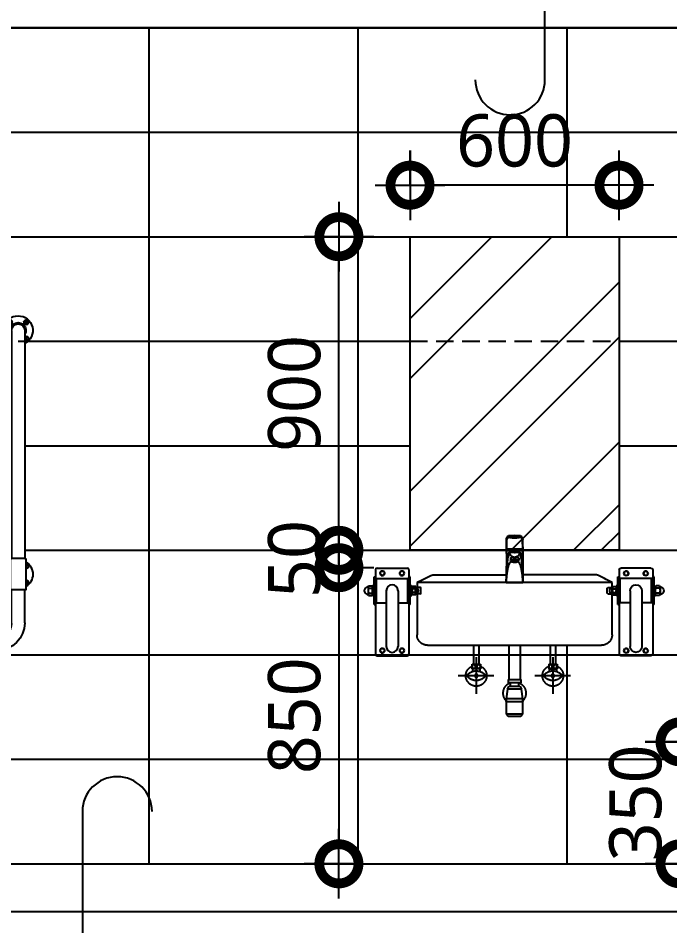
# Model space of a CAD drawing. Header units: millimetres. Extents: x 2213 to 82676, y 1050 to 28650.
# Drawn here: x 30594 to 32464, y 16309 to 18915 of the extents above; entities that cross this region are included whole.
import ezdxf

# ---------------------------------------------------------------- set-up
doc = ezdxf.new("R2010")
doc.units = ezdxf.units.MM
doc.header["$LTSCALE"] = 200
doc.header["$PDMODE"] = 3
doc.linetypes.add('CENTERX2', pattern=[101.6, 63.5, -12.7, 12.7, -12.7])
doc.linetypes.add('HIDDEN', pattern=[0.375, 0.25, -0.125])
doc.layers.get('Defpoints').update_dxf_attribs({"color": 137})
for name, color, linetype in [('01HAT', 8, 'Continuous'), ('1', 1, 'Continuous'), ('2', 2, 'Continuous'), ('A-ELE-2', 9, 'Continuous'), ('A-FIX', 5, 'Continuous'), ('A-HAT', 253, 'Continuous'), ('DIM', 7, 'Continuous'), ('SYM-LEAD', 6, 'Continuous'), ('방수한계선', 4, 'HIDDEN')]:
    doc.layers.add(name, color=color, linetype=linetype)
doc.layers.add('02Waste', color=171, linetype='Continuous', plot=False)
doc.styles.add('맑은고딕', font='malgun.ttf')
doc.styles.add('스타일1', font='malgun.ttf')
doc.dimstyles.new('CJA-50', dxfattribs={"dimscale": 50, "dimtxt": 3, "dimasz": 1, "dimexe": 2, "dimexo": 3, "dimgap": 1, "dimtad": 1, "dimdec": 0, "dimzin": 1, "dimdsep": 46, "dimlunit": 6, "dimtxsty": '스타일1', "dimblk": 'GAUN-DOT', "dimcen": -2, "dimdle": 2, "dimclrd": 256, "dimclre": 256, "dimclrt": 3, "dimadec": 0, "dimazin": 0, "dimtfac": 1, "dimtdec": 0, "dimtix": 1, "dimtmove": 2, "dimatfit": 3, "dimldrblk": 'DOTSMALL', "dimfxl": 1, "dimtolj": 1, "dimtzin": 1, "dimarcsym": 0})

# ---------------------------------------------------------------- blocks, each defined once
blk = doc.blocks.new('GAUN-DOT')
at = {"linetype": 'ByBlock'}
for p, q in [((0, -2), (0, 2)), ((2, 0), (-2, 0))]:
    blk.add_line(p, q, dxfattribs=at)
at = {"const_width": 2.25}
blk.add_lwpolyline([(0, 0.28125, 1), (0, -0.28125, 1)], format="xyb", close=True, dxfattribs=at)
blk = doc.blocks.new('*D302')
at = {"layer": 'Defpoints', "color": 0, "transparency": 16777216}
for p in [(32018.6, 16397.3), (32693.6, 16397.3), (32018.6, 16014.4)]:
    blk.add_point(p, dxfattribs=at)
at = {"layer": 'DIM', "lineweight": -2, "transparency": 16777216}
for p, q in [((32018.6, 16247.3), (32018.6, 15914.4)), ((32693.6, 16247.3), (32693.6, 15914.4)), ((32643.6, 16014.4), (32068.6, 16014.4))]:
    blk.add_line(p, q, dxfattribs=at)
at = {"layer": 'DIM', "lineweight": -2, "transparency": 16777216, "xscale": 50, "yscale": 50, "zscale": 50, "rotation": 180}
blk.add_blockref('GAUN-DOT', (32018.6, 16014.4), dxfattribs=at)
at = {"layer": 'DIM', "lineweight": -2, "transparency": 16777216, "xscale": 50, "yscale": 50, "zscale": 50}
blk.add_blockref('GAUN-DOT', (32693.6, 16014.4), dxfattribs=at)
at = {"layer": 'DIM', "color": 3, "transparency": 16777216, "insert": (32356.1, 16141.9), "char_height": 150, "attachment_point": 5, "style": '맑은고딕'}
blk.add_mtext('\\A1;675', dxfattribs=at)
blk = doc.blocks.new('_DotSmall')
at = {"layer": 'DIM'}
h = blk.add_hatch(color=256, dxfattribs=at)
edge = h.paths.add_edge_path()
edge.add_arc((0, 0), 0.2, 0, 360)
at = {"layer": 'DIM', "linetype": 'ByBlock'}
blk.add_circle((0, 0), 0.2, dxfattribs=at)
blk = doc.blocks.new('*D303')
at = {"layer": 'Defpoints', "color": 0, "transparency": 16777216}
for p in [(29693.6, 16397.3), (32018.6, 16397.3), (32018.6, 16014.4)]:
    blk.add_point(p, dxfattribs=at)
at = {"layer": 'DIM', "lineweight": -2, "transparency": 16777216}
for p, q in [((29693.6, 16247.3), (29693.6, 15914.4)), ((32018.6, 16247.3), (32018.6, 15914.4)), ((29743.6, 16014.4), (31968.6, 16014.4))]:
    blk.add_line(p, q, dxfattribs=at)
at = {"layer": 'DIM', "lineweight": -2, "transparency": 16777216, "xscale": 50, "yscale": 50, "zscale": 50, "rotation": 180}
blk.add_blockref('GAUN-DOT', (29693.6, 16014.4), dxfattribs=at)
at = {"layer": 'DIM', "lineweight": -2, "transparency": 16777216, "xscale": 50, "yscale": 50, "zscale": 50}
blk.add_blockref('GAUN-DOT', (32018.6, 16014.4), dxfattribs=at)
at = {"layer": 'DIM', "color": 3, "transparency": 16777216, "insert": (30856.1, 16154.5), "char_height": 150, "attachment_point": 5, "style": '맑은고딕'}
blk.add_mtext('\\A1;2,325', dxfattribs=at)
blk = doc.blocks.new('수직수평손잡이 정면모습')
for p, q in [((17216.7, 32121.6), (17218.5, 32128.6)), ((17218.5, 32128.6), (17225.5, 32130.5)), ((17221.7, 32126.5), (17220.7, 32125.5)), ((17221.6, 32124.6), (17220.7, 32125.5)), ((17222.6, 32125.5), (17221.7, 32126.5)), ((17225.6, 32126.5), (17224.7, 32125.5)), ((17230.6, 32125.4), (17225.5, 32130.5)), ((17226.6, 32125.5), (17225.6, 32126.5)), ((17226.6, 32125.5), (17225.7, 32124.6)), ((17228.7, 32118.4), (17230.6, 32125.4)), ((17263.3, 32125.4), (17268.4, 32130.5)), ((17265.2, 32118.4), (17263.3, 32125.4)), ((17267.3, 32125.5), (17268.3, 32126.5)), ((17267.3, 32125.5), (17268.3, 32124.6)), ((17268.3, 32126.5), (17269.3, 32125.5)), ((17275.4, 32128.6), (17268.4, 32130.5)), ((17271.4, 32125.5), (17272.3, 32126.5)), ((17272.3, 32126.5), (17273.3, 32125.5)), ((17272.4, 32124.6), (17273.3, 32125.5)), ((17277.3, 32121.6), (17275.4, 32128.6)), ((17221.8, 32116.5), (17216.7, 32121.6)), ((17221.6, 32122.4), (17220.7, 32121.5)), ((17221.7, 32120.5), (17220.7, 32121.5)), ((17222.6, 32121.4), (17221.7, 32120.5)), ((17221.8, 32116.5), (17228.7, 32118.4)), ((17225.6, 32120.5), (17224.7, 32121.4)), ((17226.6, 32121.5), (17225.6, 32120.5)), ((17226.6, 32121.5), (17225.7, 32122.4)), ((17228, 32100.2), (17228, 31445.2)), ((17272.2, 32116.5), (17265.2, 32118.4)), ((17266, 32100.2), (17266, 31445.2)), ((17267.3, 32121.5), (17268.3, 32122.4)), ((17267.3, 32121.5), (17268.3, 32120.5)), ((17268.3, 32120.5), (17269.3, 32121.4)), ((17271.4, 32121.4), (17272.3, 32120.5)), ((17272.2, 32116.5), (17277.3, 32121.6)), ((17272.3, 32120.5), (17273.3, 32121.5)), ((17272.4, 32122.4), (17273.3, 32121.5)), ((17216.7, 32078.7), (17221.8, 32083.8)), ((17218.5, 32071.7), (17216.7, 32078.7)), ((17220.7, 32078.8), (17221.7, 32079.8)), ((17220.7, 32078.8), (17221.6, 32077.9)), ((17220.7, 32074.8), (17221.6, 32075.8)), ((17220.7, 32074.8), (17221.7, 32073.9)), ((17221.7, 32079.8), (17222.6, 32078.9)), ((17221.7, 32073.9), (17222.6, 32074.8)), ((17228, 32082.1), (17221.8, 32083.8)), ((17224.7, 32078.9), (17225.6, 32079.8)), ((17224.7, 32074.8), (17225.6, 32073.9)), ((17225.6, 32079.8), (17226.6, 32078.8)), ((17225.6, 32073.9), (17226.6, 32074.8)), ((17225.7, 32077.9), (17226.6, 32078.8)), ((17225.7, 32075.8), (17226.6, 32074.8)), ((17266, 32082.1), (17272.2, 32083.8)), ((17268.3, 32079.8), (17267.3, 32078.8)), ((17268.3, 32077.9), (17267.3, 32078.8)), ((17268.3, 32075.8), (17267.3, 32074.8)), ((17268.3, 32073.9), (17267.3, 32074.8)), ((17269.3, 32078.9), (17268.3, 32079.8)), ((17269.3, 32074.8), (17268.3, 32073.9)), ((17272.3, 32079.8), (17271.4, 32078.9)), ((17272.3, 32073.9), (17271.4, 32074.8)), ((17277.3, 32078.7), (17272.2, 32083.8)), ((17273.3, 32078.8), (17272.3, 32079.8)), ((17273.3, 32074.8), (17272.3, 32073.9)), ((17273.3, 32078.8), (17272.4, 32077.9)), ((17273.3, 32074.8), (17272.4, 32075.8)), ((17275.4, 32071.7), (17277.3, 32078.7)), ((17225.5, 32069.9), (17218.5, 32071.7)), ((17225.5, 32069.9), (17228, 32072.3)), ((17268.4, 32069.9), (17266, 32072.3)), ((17268.4, 32069.9), (17275.4, 32071.7)), ((17218.5, 31428.6), (17216.7, 31421.6)), ((17224.5, 31430.2), (17218.5, 31428.6)), ((17220.7, 31425.5), (17221.7, 31426.5)), ((17220.7, 31425.5), (17221.6, 31424.6)), ((17220.7, 31421.5), (17221.6, 31422.4)), ((17221.7, 31426.5), (17222.6, 31425.5)), ((17224.5, 31443.2), (17224.5, 31357.2)), ((17226.5, 31445.2), (17267.5, 31445.2)), ((17269.5, 31443.2), (17269.5, 31357.2)), ((17275.4, 31428.6), (17269.5, 31430.2)), ((17271.4, 31425.5), (17272.3, 31426.5)), ((17272.3, 31426.5), (17273.3, 31425.5)), ((17272.4, 31424.6), (17273.3, 31425.5)), ((17272.4, 31422.4), (17273.3, 31421.5)), ((17277.3, 31421.6), (17275.4, 31428.6)), ((17216.7, 31421.6), (17221.8, 31416.5)), ((17220.7, 31421.5), (17221.7, 31420.5)), ((17221.7, 31420.5), (17222.6, 31421.4)), ((17224.5, 31417.2), (17221.8, 31416.5)), ((17272.2, 31416.5), (17269.5, 31417.2)), ((17271.4, 31421.4), (17272.3, 31420.5)), ((17272.2, 31416.5), (17277.3, 31421.6)), ((17272.3, 31420.5), (17273.3, 31421.5)), ((17216.7, 31378.7), (17221.8, 31383.8)), ((17218.5, 31371.7), (17216.7, 31378.7)), ((17224.5, 31370.1), (17218.5, 31371.7)), ((17220.7, 31378.8), (17221.7, 31379.8)), ((17220.7, 31378.8), (17221.6, 31377.9)), ((17220.7, 31374.8), (17221.6, 31375.8)), ((17220.7, 31374.8), (17221.7, 31373.9)), ((17221.7, 31379.8), (17222.6, 31378.9)), ((17221.7, 31373.9), (17222.6, 31374.8)), ((17224.5, 31383.1), (17221.8, 31383.8)), ((17272.2, 31383.8), (17269.5, 31383.1)), ((17275.4, 31371.7), (17269.5, 31370.1)), ((17271.4, 31378.9), (17272.3, 31379.8)), ((17271.4, 31374.8), (17272.3, 31373.9)), ((17272.2, 31383.8), (17277.3, 31378.7)), ((17272.3, 31379.8), (17273.3, 31378.8)), ((17272.3, 31373.9), (17273.3, 31374.8)), ((17272.4, 31377.9), (17273.3, 31378.8)), ((17272.4, 31375.8), (17273.3, 31374.8)), ((17277.3, 31378.7), (17275.4, 31371.7)), ((17226.5, 31355.2), (17267.5, 31355.2)), ((17228, 31261.2), (17228, 31355.2)), ((17266, 31259.2), (17266, 31355.2)), ((17306, 31219.2), (17847, 31219.2)), ((17816.7, 31221.6), (17818.5, 31228.6)), ((17816.7, 31221.6), (17819.1, 31219.2)), ((17818.5, 31228.6), (17825.5, 31230.5)), ((17821.7, 31226.5), (17820.7, 31225.5)), ((17820.7, 31225.5), (17821.6, 31224.6)), ((17821.6, 31222.4), (17820.7, 31221.5)), ((17820.7, 31221.5), (17821.7, 31220.5)), ((17821.7, 31226.5), (17822.6, 31225.5)), ((17822.6, 31221.4), (17821.7, 31220.5)), ((17825.6, 31226.5), (17824.7, 31225.5)), ((17824.7, 31221.4), (17825.6, 31220.5)), ((17825.5, 31230.5), (17830.6, 31225.4)), ((17825.6, 31226.5), (17826.6, 31225.5)), ((17826.6, 31221.5), (17825.6, 31220.5)), ((17826.6, 31225.5), (17825.7, 31224.6)), ((17825.7, 31222.4), (17826.6, 31221.5)), ((17829, 31219.2), (17830.6, 31225.4)), ((17863.3, 31225.4), (17868.4, 31230.5)), ((17865.2, 31218.4), (17863.3, 31225.4)), ((17872.2, 31216.5), (17865.2, 31218.4)), ((17867.3, 31225.5), (17868.3, 31226.5)), ((17867.3, 31225.5), (17868.3, 31224.6)), ((17867.3, 31221.5), (17868.3, 31222.4)), ((17867.3, 31221.5), (17868.3, 31220.5)), ((17868.3, 31226.5), (17869.3, 31225.5)), ((17868.3, 31220.5), (17869.3, 31221.4)), ((17875.4, 31228.6), (17868.4, 31230.5)), ((17871.4, 31225.5), (17872.3, 31226.5)), ((17871.4, 31221.4), (17872.3, 31220.5)), ((17872.2, 31216.5), (17877.3, 31221.6)), ((17872.3, 31226.5), (17873.3, 31225.5)), ((17872.3, 31220.5), (17873.3, 31221.5)), ((17872.4, 31224.6), (17873.3, 31225.5)), ((17872.4, 31222.4), (17873.3, 31221.5)), ((17877.3, 31221.6), (17875.4, 31228.6)), ((17308, 31181.2), (17847, 31181.2)), ((17816.7, 31178.7), (17819.1, 31181.2)), ((17816.7, 31178.7), (17818.5, 31171.7)), ((17818.5, 31171.7), (17825.5, 31169.9)), ((17820.7, 31178.8), (17821.7, 31179.8)), ((17821.6, 31177.9), (17820.7, 31178.8)), ((17820.7, 31174.8), (17821.6, 31175.8)), ((17821.7, 31173.9), (17820.7, 31174.8)), ((17822.6, 31178.9), (17821.7, 31179.8)), ((17821.7, 31173.9), (17822.6, 31174.8)), ((17824.7, 31178.9), (17825.6, 31179.8)), ((17825.6, 31173.9), (17824.7, 31174.8)), ((17825.5, 31169.9), (17830.6, 31175)), ((17826.6, 31178.8), (17825.6, 31179.8)), ((17825.6, 31173.9), (17826.6, 31174.8)), ((17825.7, 31177.9), (17826.6, 31178.8)), ((17826.6, 31174.8), (17825.7, 31175.8)), ((17829, 31181.2), (17830.6, 31175)), ((17865.2, 31181.9), (17863.3, 31175)), ((17863.3, 31175), (17868.4, 31169.9)), ((17872.2, 31183.8), (17865.2, 31181.9)), ((17867.3, 31178.8), (17868.3, 31179.8)), ((17867.3, 31178.8), (17868.3, 31177.9)), ((17867.3, 31174.8), (17868.3, 31175.8)), ((17867.3, 31174.8), (17868.3, 31173.9)), ((17868.3, 31179.8), (17869.3, 31178.9)), ((17868.3, 31173.9), (17869.3, 31174.8)), ((17875.4, 31171.7), (17868.4, 31169.9)), ((17871.4, 31178.9), (17872.3, 31179.8)), ((17871.4, 31174.8), (17872.3, 31173.9)), ((17872.2, 31183.8), (17877.3, 31178.7)), ((17872.3, 31179.8), (17873.3, 31178.8)), ((17872.3, 31173.9), (17873.3, 31174.8)), ((17872.4, 31177.9), (17873.3, 31178.8)), ((17872.4, 31175.8), (17873.3, 31174.8)), ((17877.3, 31178.7), (17875.4, 31171.7))]:
    blk.add_line(p, q)
for centre in [(17223.6, 32123.5), (17270.3, 32123.5), (17870.3, 31223.5), (17870.3, 31176.8)]:
    blk.add_circle(centre, 6.25)
for centre, radius, start, end in [((17247, 32100.2), 42, 296.8965, 243.1035), ((17223.6, 32126.6), 1.5, 225, 315), ((17270.3, 32126.6), 1.5, 225, 315), ((17220.5, 32123.5), 1.5, 315, 45), ((17223.6, 32120.4), 1.5, 45, 135), ((17247, 32100.2), 22.5, 327.6125, 212.3875), ((17226.8, 32123.5), 1.5, 135, 225), ((17247, 32100.2), 19, 0, 180), ((17267.2, 32123.5), 1.5, 315, 45), ((17270.3, 32120.4), 1.5, 45, 135), ((17273.4, 32123.5), 1.5, 135, 225), ((17223.6, 32076.8), 6.25, 46.0903, 313.9097), ((17220.5, 32076.8), 1.5, 315, 45), ((17223.6, 32079.9), 1.5, 225, 315), ((17223.6, 32073.7), 1.5, 45, 135), ((17226.8, 32076.8), 1.5, 135, 225), ((17270.3, 32076.8), 6.25, 226.0903, 133.9097), ((17267.2, 32076.8), 1.5, 315, 45), ((17270.3, 32079.9), 1.5, 225, 315), ((17270.3, 32073.7), 1.5, 45, 135), ((17273.4, 32076.8), 1.5, 135, 225), ((17247, 31400.2), 42, 122.3924, 237.6076), ((17223.6, 31423.5), 6.25, 82.3267, 277.6733), ((17220.5, 31423.5), 1.5, 315, 45), ((17223.6, 31426.6), 1.5, 225, 303.8037), ((17223.6, 31420.4), 1.5, 56.1963, 135), ((17226.5, 31443.2), 2, 90, 180), ((17267.5, 31443.2), 2, 0, 90), ((17247, 31400.2), 42, 302.3924, 57.6076), ((17270.3, 31423.5), 6.25, 262.3267, 97.6733), ((17270.3, 31426.6), 1.5, 236.1963, 315), ((17270.3, 31420.4), 1.5, 45, 123.8037), ((17273.4, 31423.5), 1.5, 135, 225), ((17223.6, 31376.8), 6.25, 82.3267, 277.6733), ((17220.5, 31376.8), 1.5, 315, 45), ((17223.6, 31379.9), 1.5, 225, 303.8037), ((17223.6, 31373.7), 1.5, 56.1963, 135), ((17270.3, 31376.8), 6.25, 262.3267, 97.6733), ((17270.3, 31379.9), 1.5, 236.1963, 315), ((17270.3, 31373.7), 1.5, 45, 123.8037), ((17273.4, 31376.8), 1.5, 135, 225), ((17226.5, 31357.2), 2, 180, 270), ((17267.5, 31357.2), 2, 270, 0), ((17308, 31261.2), 80, 180, 270), ((17306, 31259.2), 40, 180, 270), ((17847, 31200.2), 42, 206.8965, 153.1035), ((17823.6, 31223.5), 6.25, 316.0903, 223.9097), ((17820.5, 31223.5), 1.5, 315, 45), ((17823.6, 31226.6), 1.5, 225, 315), ((17823.6, 31220.4), 1.5, 45, 135), ((17826.8, 31223.5), 1.5, 135, 225), ((17847, 31200.2), 22.5, 237.6125, 122.3875), ((17847, 31200.2), 19, 270, 90), ((17867.2, 31223.5), 1.5, 315, 45), ((17870.3, 31226.6), 1.5, 225, 315), ((17870.3, 31220.4), 1.5, 45, 135), ((17873.4, 31223.5), 1.5, 135, 225), ((17823.6, 31176.8), 6.25, 136.0903, 43.9097), ((17820.5, 31176.8), 1.5, 315, 45), ((17823.6, 31179.9), 1.5, 225, 315), ((17823.6, 31173.7), 1.5, 45, 135), ((17826.8, 31176.8), 1.5, 135, 225), ((17867.2, 31176.8), 1.5, 315, 45), ((17870.3, 31179.9), 1.5, 225, 315), ((17870.3, 31173.7), 1.5, 45, 135), ((17873.4, 31176.8), 1.5, 135, 225)]:
    blk.add_arc(centre, radius, start, end)
blk = doc.blocks.new('*D316')
at = {"layer": 'Defpoints', "color": 0, "transparency": 16777216}
for p in [(32676.9, 16837.4), (32472.4, 16487.4), (32493.8, 16487.4)]:
    blk.add_point(p, dxfattribs=at)
at = {"layer": 'DIM', "lineweight": -2, "transparency": 16777216}
for p, q in [((32493.8, 16887.4), (32493.8, 16937.4)), ((32526.9, 16837.4), (32393.8, 16837.4)), ((32493.8, 16837.4), (32493.8, 16487.4)), ((32622.4, 16487.4), (32593.8, 16487.4)), ((32493.8, 16437.4), (32493.8, 16387.4))]:
    blk.add_line(p, q, dxfattribs=at)
at = {"layer": 'DIM', "lineweight": -2, "transparency": 16777216, "xscale": 50, "yscale": 50, "zscale": 50}
for p, rotation in [((32493.8, 16837.4), 270), ((32493.8, 16487.4), 90)]:
    blk.add_blockref('GAUN-DOT', p, dxfattribs=dict(at, rotation=rotation))
at = {"layer": 'DIM', "color": 3, "transparency": 16777216, "insert": (32366.3, 16662.4), "char_height": 150, "attachment_point": 5, "rotation": 90, "style": '맑은고딕'}
blk.add_mtext('\\A1;350', dxfattribs=at)
blk = doc.blocks.new('세면대221-FR')
h = blk.add_hatch()
h.set_pattern_fill('ANSI37', color=256, scale=7, style=0)
h.set_pattern_definition([(45, (23542.4129, -1227.2334), (-0.61871843, 0.61871843), []), (135, (23542.4129, -1227.2334), (-0.61871843, -0.61871843), [])])
edge = h.paths.add_edge_path()
edge.add_ellipse((27376, -520.4), major_axis=(-10, 0), ratio=0.258819, start_angle=270, end_angle=337.2712)
edge.add_ellipse((27376, -518.4), major_axis=(-10, 0), ratio=0.258819, start_angle=22.7288, end_angle=90)
edge.add_line((27376, -521), (27376, -517.8))
edge = h.paths.add_edge_path()
edge.add_ellipse((27376, -520.4), major_axis=(-10, 0), ratio=0.258819, start_angle=202.7288, end_angle=270)
edge.add_line((27376, -517.8), (27376, -521))
edge.add_ellipse((27376, -518.4), major_axis=(-10, 0), ratio=0.258819, start_angle=90, end_angle=157.2712)
for p, q in [((27352.5, -485.2), (27352.5, -459.2)), ((27399.5, -485.2), (27399.5, -459.2)), ((27352.5, -486.8), (27352, -581.8)), ((27399.5, -485.2), (27352.5, -485.2)), ((27399.5, -486.8), (27352.5, -486.8)), ((27361.8, -495), (27361.8, -493.9)), ((27390.3, -493.9), (27390.3, -495)), ((27399.5, -486.8), (27400, -581.8)), ((27364, -512.1), (27364, -518)), ((27365.1, -520.7), (27364.1, -518.3)), ((27387, -520.7), (27388, -518.3)), ((27388, -512.1), (27388, -518)), ((27400, -581.8), (27352, -581.8))]:
    blk.add_line(p, q)
at = {"linetype": 'CENTERX2', "ltscale": 50}
for p, q in [((27258.5, -761.8), (27258.5, -816.5)), ((27273.5, -761.8), (27273.5, -816.5)), ((27478.5, -761.8), (27478.5, -816.5)), ((27493.5, -761.8), (27493.5, -816.5)), ((27266, -795.8), (27266, -901)), ((27486, -795.8), (27486, -901)), ((27278, -816.5), (27254, -816.5)), ((27254, -816.5), (27254, -829.5)), ((27278, -829.5), (27254, -829.5)), ((27255.5, -829.5), (27255.5, -837)), ((27276.5, -829.5), (27276.5, -837)), ((27278, -816.5), (27278, -829.5)), ((27475.5, -829.5), (27475.5, -837)), ((27496.5, -829.5), (27496.5, -837)), ((27215.3, -849.3), (27317.9, -849.3)), ((27435.3, -849.3), (27537.9, -849.3)), ((27358, -860.2), (27358, -869.5)), ((27364, -879.5), (27364, -869.5)), ((27388, -879.5), (27388, -869.5)), ((27394, -860.2), (27394, -869.5)), ((27356, -887.5), (27396, -887.5)), ((27352, -915.4), (27400, -915.4))]:
    blk.add_line(p, q, dxfattribs=at)
for points in [[(27096, -581.8, -0.024177), (27141, -559.3), (27352.2, -559.3)], [(27656, -581.8, 0.031166), (27611, -559.3), (27399.9, -559.3)]]:
    blk.add_lwpolyline(points, format="xyb")
blk.add_lwpolyline([(27096, -581.8), (27656, -581.8), (27656, -731.8, -0.414214), (27626, -761.8), (27126, -761.8, -0.414214), (27096, -731.8)], format="xyb", close=True, dxfattribs=at)
for points in [[(27360, -761.8), (27360, -860.2)], [(27392, -761.8), (27392, -860.2)], [(27474, -829.5), (27498, -829.5), (27498, -816.5), (27474, -816.5), (27474, -829.5)], [(27394, -860.2), (27358, -860.2)], [(27358, -869.5), (27394, -869.5)], [(27399, -958.4), (27353, -958.4)]]:
    blk.add_lwpolyline(points, dxfattribs=at)
for points in [[(27508.8, -844.1, 0.388889), (27463.3, -844.1, 0.44), (27463.3, -854.4, 0.388889), (27508.8, -854.4, 0.44), (27508.8, -844.1)], [(27363, -869.5, 0.513531), (27352, -921.2)], [(27396, -887.5), (27392.6, -880.6, 0.284079), (27390.8, -879.5), (27361.3, -879.5, 0.284079), (27359.5, -880.6), (27356, -887.5)], [(27400, -921.2, 0.51353), (27389.1, -869.5)], [(27396, -887.5), (27400, -915.3, -0.024922), (27400, -915.4), (27400, -922.3, -0.414214), (27399, -923.3), (27353, -923.3, -0.414214), (27352, -922.3), (27352, -915.4, -0.024922), (27352.1, -915.3), (27356, -887.5)], [(27353, -923.3), (27353, -958.4, 0.148587), (27353.4, -959.5), (27357.2, -965.2, 0.250226), (27358.9, -966.1), (27393.2, -966.1, 0.250226), (27394.9, -965.2), (27398.7, -959.5, 0.148587), (27399, -958.4), (27399, -923.3)]]:
    blk.add_lwpolyline(points, format="xyb", dxfattribs=at)
for centre, radius in [((27259.1, -823.1), 5), ((27273, -822.9), 5), ((27479.1, -823.1), 5), ((27493, -822.9), 5), ((27266, -849.3), 4.5), ((27486, -849.3), 4.5)]:
    blk.add_circle(centre, radius, dxfattribs=at)
for centre, radius, start, end in [((27369.7, -459.2), 17.1, 157.7871, 180), ((27361.2, -455.7), 8, 104.5511, 157.7871), ((27376, -512.9), 67, 75.4489, 104.5511), ((27390.9, -455.7), 8, 22.2129, 75.4489), ((27382.4, -459.2), 17.1, 0, 22.2129), ((27451.8, -513.6), 100, 163.5148, 164.4695), ((27300.3, -513.6), 100, 15.5305, 16.4852)]:
    blk.add_arc(centre, radius, start, end)
for centre, radius, start, end in [((27266, -849.3), 30, 113.578, 66.4216), ((27486, -849.3), 30, 113.5779, 66.4216), ((27248, -849.3), 7, 132.501, 227.499), ((27266, -868.9), 33.6, 47.499, 132.501), ((27266, -829.6), 33.6, 227.499, 312.501), ((27284, -849.3), 7, 312.501, 47.499)]:
    blk.add_arc(centre, radius, start, end, dxfattribs=at)
for centre, major_axis, ratio, start_param, end_param in [((27362.3, -493.9), (-0.438, 0.242), 0.985024, 6.26276, 6.804264), ((27375.5, -494.9), (13.8, 0), 0.087155, 3.227859, 4.712181), ((27376.6, -494.9), (-13.8, 0), 0.087155, 1.571005, 3.055326), ((27389.8, -493.9), (0.438, 0.242), 0.985024, 5.762112, 6.317345), ((27375.4, -495.9), (-13.2, 4.2), 0.963674, 0.327177, 1.692071), ((27376, -518), (-12, 0), 0.258819, 3.034181, 6.390597), ((27376, -512.1), (-12, 0), 0.258819, 3.141593, 6.283185), ((27376, -518.4), (-10, 0), 0.258819, 0.396693, 2.7449), ((27376.6, -495.9), (13.2, 4.2), 0.963674, 4.591114, 5.956008)]:
    blk.add_ellipse(centre, major_axis=major_axis, ratio=ratio, start_param=start_param, end_param=end_param)
for major_axis in [(-11, 0), (-10, 0)]:
    blk.add_ellipse((27376, -520.4), major_axis=major_axis, ratio=0.258819)
for points, knots in [([(27352.5, -461), (27352.5, -460.4), (27352.6, -459.8), (27352.6, -458.4), (27352.7, -457.6), (27353.1, -455.4), (27353.4, -454.1), (27354.9, -450.9), (27356.5, -449.7), (27360.5, -449), (27362.1, -449), (27365.7, -449.3), (27367, -449.4), (27369.7, -449.6), (27370.7, -449.7), (27373.1, -449.9), (27374.5, -449.9), (27376, -449.9)], [0, 0, 0, 0, 0.055247, 0.055247, 0.141133, 0.141133, 0.312907, 0.312907, 0.656453, 0.656453, 0.828227, 0.828227, 0.914113, 0.914113, 0.957057, 0.957057, 1, 1, 1, 1]), ([(27352.5, -484.9), (27352.5, -484.6), (27352.5, -484), (27352.6, -482.5), (27352.6, -481.7), (27352.6, -479), (27352.6, -477.2), (27352.8, -471.7), (27352.9, -468.4), (27353.3, -462.5), (27353.6, -459.8), (27354.3, -455.6), (27354.8, -454), (27356, -451.8), (27356.7, -451.1), (27358.5, -450.4), (27359.6, -450.4), (27362.2, -450.6), (27363.8, -451), (27367.1, -451.5), (27368.3, -451.7), (27370.7, -451.9), (27371.6, -452), (27373.7, -452.1), (27374.8, -452.1), (27376, -452.1)], [0, 0, 0, 0, 0.029977, 0.029977, 0.061268, 0.061268, 0.12385, 0.12385, 0.249014, 0.249014, 0.374179, 0.374179, 0.499343, 0.499343, 0.624507, 0.624507, 0.749671, 0.749671, 0.874836, 0.874836, 0.937418, 0.937418, 0.968709, 0.968709, 1, 1, 1, 1]), ([(27376, -453.6), (27374.9, -453.6), (27373.7, -453.6), (27371.8, -453.4), (27371, -453.4), (27368.7, -453.1), (27367.6, -452.9), (27364.4, -452.3), (27362.9, -452), (27359, -451.6), (27357.3, -452), (27355.3, -455.3), (27354.8, -456.8), (27353.9, -460.8), (27353.6, -463.4), (27353.1, -469.2), (27352.9, -472.3), (27352.7, -477.5), (27352.7, -479.3), (27352.6, -481.8), (27352.6, -482.7), (27352.6, -484.1), (27352.5, -484.7), (27352.5, -485)], [0, 0, 0, 0, 0.03125, 0.03125, 0.0625, 0.0625, 0.125, 0.125, 0.25, 0.25, 0.5, 0.5, 0.625, 0.625, 0.75, 0.75, 0.875, 0.875, 0.9375, 0.9375, 0.96875, 0.96875, 1, 1, 1, 1]), ([(27358.6, -448.2), (27359, -448), (27359.5, -447.9), (27361.4, -447.6), (27363, -447.5), (27366.4, -447.8), (27367.6, -447.9), (27370.1, -448.1), (27371, -448.2), (27373.2, -448.3), (27374.6, -448.4), (27376, -448.4)], [0, 0, 0, 0, 0.176828, 0.176828, 0.588414, 0.588414, 0.794207, 0.794207, 0.897103, 0.897103, 1, 1, 1, 1]), ([(27376, -448.4), (27377.5, -448.4), (27378.9, -448.3), (27381.1, -448.2), (27382, -448.1), (27384.5, -447.9), (27385.8, -447.8), (27388, -447.6), (27388.9, -447.6), (27390.6, -447.6), (27391.4, -447.7), (27392.5, -447.9), (27393, -448), (27393.4, -448.2)], [0, 0, 0, 0, 0.10427, 0.10427, 0.20854, 0.20854, 0.417079, 0.417079, 0.625619, 0.625619, 0.834159, 0.834159, 1, 1, 1, 1]), ([(27399.6, -461), (27399.6, -460.4), (27399.5, -459.8), (27399.4, -458.4), (27399.4, -457.6), (27399, -455.4), (27398.7, -454.1), (27397.2, -450.9), (27395.6, -449.7), (27391.6, -449), (27390, -449), (27386.4, -449.3), (27385.1, -449.4), (27382.4, -449.6), (27381.4, -449.7), (27379, -449.9), (27377.6, -449.9), (27376, -449.9)], [0, 0, 0, 0, 0.055247, 0.055247, 0.141133, 0.141133, 0.312907, 0.312907, 0.656453, 0.656453, 0.828227, 0.828227, 0.914113, 0.914113, 0.957057, 0.957057, 1, 1, 1, 1]), ([(27376, -452.1), (27377.3, -452.1), (27378.4, -452.1), (27380.5, -452), (27381.4, -451.9), (27383.8, -451.7), (27385, -451.5), (27388.3, -451), (27389.8, -450.6), (27393.8, -450.2), (27395.5, -450.7), (27397.3, -453.9), (27397.8, -455.5), (27398.5, -459.6), (27398.8, -462.3), (27399.2, -468.3), (27399.3, -471.6), (27399.5, -477), (27399.5, -478.9), (27399.5, -481.6), (27399.5, -482.5), (27399.6, -484), (27399.6, -484.6), (27399.6, -484.9)], [0, 0, 0, 0, 0.03125, 0.03125, 0.0625, 0.0625, 0.125, 0.125, 0.25, 0.25, 0.5, 0.5, 0.625, 0.625, 0.75, 0.75, 0.875, 0.875, 0.9375, 0.9375, 0.96875, 0.96875, 1, 1, 1, 1]), ([(27399.6, -485), (27399.6, -484.7), (27399.5, -484.1), (27399.5, -482.7), (27399.5, -481.8), (27399.4, -479.3), (27399.4, -477.5), (27399.2, -472.4), (27399, -469.2), (27398.5, -463.5), (27398.2, -461), (27397.3, -456.8), (27396.8, -455.3), (27395.5, -453.2), (27394.8, -452.5), (27392.9, -451.8), (27391.8, -451.8), (27389.2, -452), (27387.7, -452.3), (27384.5, -452.9), (27383.4, -453.1), (27381.1, -453.4), (27380.3, -453.4), (27378.4, -453.6), (27377.2, -453.6), (27376, -453.6)], [0, 0, 0, 0, 0.03125, 0.03125, 0.0625, 0.0625, 0.125, 0.125, 0.25, 0.25, 0.375, 0.375, 0.5, 0.5, 0.625, 0.625, 0.75, 0.75, 0.875, 0.875, 0.9375, 0.9375, 0.96875, 0.96875, 1, 1, 1, 1]), ([(27361.8, -493.9), (27360.2, -496.8), (27358.6, -500.1), (27356.7, -505.3), (27356.3, -506.5), (27355.7, -508.3), (27355.5, -508.6), (27355.1, -508.5), (27354.9, -508), (27354.3, -505.8), (27353.9, -503.1), (27353.4, -497.8), (27353.3, -495.8), (27353.1, -492.6), (27353.1, -491.6), (27353, -489.4), (27352.9, -488.2), (27352.9, -486.8)], [0, 0, 0, 0, 0.5, 0.5, 0.625, 0.625, 0.6875, 0.6875, 0.75, 0.75, 0.875, 0.875, 0.9375, 0.9375, 0.96875, 0.96875, 1, 1, 1, 1]), ([(27352.9, -486.8), (27352.9, -488.2), (27353, -489.3), (27353.1, -491.5), (27353.1, -492.6), (27353.3, -495.7), (27353.5, -497.6), (27353.9, -502.9), (27354.3, -505.6), (27354.9, -507.8), (27355.1, -508.2), (27355.5, -508.3), (27355.7, -508.1), (27355.9, -507.7)], [0, 0, 0, 0, 0.086304, 0.086304, 0.172607, 0.172607, 0.345214, 0.345214, 0.690429, 0.690429, 0.863036, 0.863036, 1, 1, 1, 1]), ([(27361.8, -493.7), (27361.7, -494), (27361.2, -494.8), (27360.4, -496.3), (27359.6, -498.1), (27358.8, -499.8), (27358.1, -501.5), (27357.4, -503.1), (27356.8, -504.7), (27356.4, -506.1), (27356, -507.1), (27355.9, -507.6), (27355.8, -507.9), (27355.7, -508), (27355.7, -508), (27355.7, -508)], [0, 0, 0, 0, 0.080269, 0.228603, 0.371615, 0.492812, 0.604279, 0.709069, 0.806733, 0.896616, 0.944459, 0.967209, 0.984736, 0.999101, 1, 1, 1, 1]), ([(27361.7, -496.1), (27361.7, -496.1), (27361.7, -496), (27361.7, -495.9), (27361.7, -495.8), (27361.7, -495.7), (27361.8, -495.6), (27361.8, -495.5), (27361.8, -495.4), (27361.8, -495.3), (27361.8, -495.2), (27361.8, -495.1), (27361.8, -495)], [0, 0, 0, 0, 0.275354, 0.275354, 0.275354, 0.550753, 0.550753, 0.550753, 0.825533, 0.825533, 0.825533, 1, 1, 1, 1]), ([(27375.5, -490.3), (27372, -490.3), (27368.5, -490.9), (27363.6, -492.5), (27362.1, -493.4), (27361.8, -493.9)], [0, 0, 0, 0, 0.5, 0.5, 1, 1, 1, 1]), ([(27363, -492.6), (27363, -492.6), (27362.8, -492.8), (27362.4, -493), (27362.1, -493.3), (27361.9, -493.5), (27361.8, -493.6), (27361.8, -493.7)], [0, 0, 0, 0, 0.069955, 0.366618, 0.668091, 0.949781, 1, 1, 1, 1]), ([(27363.1, -492.6), (27363.9, -492.1), (27365, -491.6), (27368.7, -490.4), (27372, -489.8), (27375.5, -489.7)], [0, 0, 0, 0, 0.361277, 0.361277, 1, 1, 1, 1]), ([(27376.6, -489.7), (27380.1, -489.8), (27383.4, -490.4), (27387.2, -491.6), (27388.3, -492.1), (27389, -492.6)], [0, 0, 0, 0, 0.632436, 0.632436, 1, 1, 1, 1]), ([(27390.3, -493.9), (27390, -493.4), (27388.5, -492.5), (27383.5, -490.9), (27380.2, -490.3), (27376.6, -490.3)], [0, 0, 0, 0, 0.5, 0.5, 1, 1, 1, 1]), ([(27390.3, -493.7), (27390.3, -493.6), (27390.2, -493.5), (27390, -493.3), (27389.7, -493), (27389.4, -492.8), (27389.1, -492.7), (27389.1, -492.6)], [0, 0, 0, 0, 0.059607, 0.291171, 0.606391, 0.932673, 1, 1, 1, 1]), ([(27399.2, -486.8), (27399.2, -488.3), (27399.1, -489.4), (27399, -491.5), (27399, -492.6), (27398.8, -495.7), (27398.7, -497.8), (27398.4, -501.3), (27398.2, -502.9), (27397.8, -505.5), (27397.6, -506.5), (27397.2, -508), (27397, -508.5), (27396.6, -508.6), (27396.4, -508.3), (27395.8, -506.5), (27395.4, -505.3), (27393.5, -500.1), (27391.9, -496.8), (27390.3, -493.9)], [0, 0, 0, 0, 0.03125, 0.03125, 0.0625, 0.0625, 0.125, 0.125, 0.1875, 0.1875, 0.25, 0.25, 0.3125, 0.3125, 0.375, 0.375, 0.5, 0.5, 1, 1, 1, 1]), ([(27396.4, -508), (27396.4, -508), (27396.4, -508), (27396.3, -507.9), (27396.2, -507.6), (27396.1, -507.2), (27395.9, -506.5), (27395.6, -505.7), (27395.2, -504.6), (27394.7, -503.2), (27394, -501.6), (27393.4, -499.9), (27392.6, -498.3), (27391.8, -496.6), (27391, -495.1), (27390.5, -494.1), (27390.3, -493.7)], [0, 0, 0, 0, 0.008544, 0.024611, 0.042457, 0.061431, 0.092477, 0.143193, 0.194133, 0.291303, 0.393966, 0.504737, 0.622577, 0.748222, 0.885676, 1, 1, 1, 1]), ([(27390.3, -495), (27390.3, -495.1), (27390.3, -495.2), (27390.3, -495.3), (27390.3, -495.4), (27390.3, -495.5), (27390.3, -495.6), (27390.4, -495.7), (27390.4, -495.8), (27390.4, -495.9), (27390.4, -496), (27390.4, -496.1), (27390.4, -496.1)], [0, 0, 0, 0, 0.175016, 0.175016, 0.175016, 0.450335, 0.450335, 0.450335, 0.724932, 0.724932, 0.724932, 1, 1, 1, 1]), ([(27396.2, -507.6), (27396.3, -507.8), (27396.3, -507.9), (27396.5, -508.2), (27396.6, -508.3), (27396.9, -508.3), (27397.1, -507.9), (27397.8, -505.7), (27398.2, -503), (27398.6, -497.7), (27398.8, -495.7), (27399, -492.6), (27399, -491.5), (27399.1, -489.4), (27399.2, -488.3), (27399.2, -486.8)], [0, 0, 0, 0, 0.054942, 0.054942, 0.140857, 0.140857, 0.312685, 0.312685, 0.656343, 0.656343, 0.828171, 0.828171, 0.914086, 0.914086, 1, 1, 1, 1]), ([(27352.3, -581.5), (27352.4, -579.9), (27352.4, -578.3), (27352.4, -575.1), (27352.4, -573.5), (27352.5, -568.7), (27352.6, -565.6), (27352.8, -556.2), (27353, -550.3), (27353.5, -539.4), (27353.8, -534.4), (27354.6, -525.4), (27355, -521.5), (27355.9, -515), (27356.4, -512.4), (27357.2, -509.5), (27357.4, -508.8), (27358, -507.3), (27358.2, -506.5), (27359.6, -502.7), (27360.6, -499.4), (27361.7, -496.1)], [0, 0, 0, 0, 0.03125, 0.03125, 0.0625, 0.0625, 0.125, 0.125, 0.25, 0.25, 0.375, 0.375, 0.5, 0.5, 0.625, 0.625, 0.6875, 0.6875, 0.75, 0.75, 1, 1, 1, 1]), ([(27390.4, -496.1), (27391.4, -499.4), (27392.5, -502.6), (27393.8, -506.4), (27394.1, -507.1), (27394.6, -508.6), (27394.9, -509.3), (27395.6, -512), (27396.1, -514.5), (27397, -520.8), (27397.5, -524.8), (27398.2, -533.8), (27398.6, -538.8), (27399.1, -549.9), (27399.3, -555.9), (27399.5, -565.3), (27399.6, -568.5), (27399.7, -573.4), (27399.7, -575), (27399.7, -578.2), (27399.7, -579.9), (27399.8, -581.5)], [0, 0, 0, 0, 0.25, 0.25, 0.3125, 0.3125, 0.375, 0.375, 0.5, 0.5, 0.625, 0.625, 0.75, 0.75, 0.875, 0.875, 0.9375, 0.9375, 0.96875, 0.96875, 1, 1, 1, 1]), ([(27365.8, -521.4), (27364.8, -522.3), (27363.9, -523.4), (27361.9, -526.8), (27360.9, -529.1), (27359, -534.7), (27358.1, -537.8), (27356.5, -544.8), (27355.8, -548.8), (27354.6, -557.3), (27354.1, -562), (27353.5, -569.2), (27353.3, -571.7), (27353, -575.3), (27352.9, -576.5), (27352.7, -579), (27352.7, -580.2), (27352.6, -581.5)], [0.047962, 0.047962, 0.047962, 0.047962, 0.1919518, 0.1919518, 0.3535615, 0.3535615, 0.5151711, 0.5151711, 0.6767807, 0.6767807, 0.8383904, 0.8383904, 0.9191952, 0.9191952, 0.9595976, 0.9595976, 1, 1, 1, 1]), ([(27399.5, -581.5), (27399.4, -580.2), (27399.4, -579), (27399.2, -576.5), (27399.1, -575.4), (27398.8, -571.7), (27398.6, -569.3), (27398, -562.1), (27397.5, -557.5), (27396.3, -548.9), (27395.6, -545), (27394, -537.9), (27393.1, -534.8), (27391.3, -529.3), (27390.3, -526.9), (27388.3, -523.5), (27387.3, -522.3), (27386.3, -521.4)], [0, 0, 0, 0, 0.0404138, 0.0404138, 0.0808277, 0.0808277, 0.1616554, 0.1616554, 0.3233107, 0.3233107, 0.4849661, 0.4849661, 0.6466214, 0.6466214, 0.8082768, 0.8082768, 0.9542949, 0.9542949, 0.9542949, 0.9542949])]:
    blk.add_open_spline(points, degree=3, knots=knots)
for points, degree in [([(27375.5, -489.7), (27375.9, -489.7), (27376.2, -489.7), (27376.6, -489.7)], 3), ([(27376.6, -490.3), (27376.2, -490.3), (27375.9, -490.3), (27375.5, -490.3)], 3), ([(27355.7, -508), (27355.7, -508.1)], 1), ([(27375.5, -496.1), (27375.9, -496.1), (27376.2, -496.1), (27376.6, -496.1)], 3), ([(27352.5, -571.7), (27352.4, -581.5)], 1), ([(27399.7, -581.5), (27399.6, -571.8)], 1)]:
    blk.add_open_spline(points, degree=degree)
blk = doc.blocks.new('A$C1C723B8E')
for p, q in [((31.8, 247), (31.8, 5)), ((36.8, 252), (122.8, 252)), ((48.2, 243.2), (44.6, 237)), ((44.6, 237), (48.2, 230.7)), ((55.4, 243.2), (48.2, 243.2)), ((59, 237), (55.4, 243.2)), ((55.4, 230.7), (59, 237)), ((104.2, 243.2), (100.6, 237)), ((100.6, 237), (104.2, 230.7)), ((111.4, 243.2), (104.2, 243.2)), ((115, 237), (111.4, 243.2)), ((111.4, 230.7), (115, 237)), ((127.8, 247), (127.8, 5)), ((27.8, 147), (27.8, 227)), ((27.8, 227), (31.8, 227)), ((31.8, 152), (31.8, 222)), ((31.8, 222), (34.8, 222)), ((34.8, 222), (124.8, 222)), ((34.8, 220), (34.8, 222)), ((34.8, 154), (34.8, 220)), ((48.2, 230.7), (55.4, 230.7)), ((104.2, 230.7), (111.4, 230.7)), ((124.8, 220), (124.8, 222)), ((127.8, 222), (124.8, 222)), ((124.8, 154), (124.8, 220)), ((131.8, 227), (127.8, 227)), ((127.8, 152), (127.8, 222)), ((131.8, 147), (131.8, 227)), ((8.5, 197.7), (10.1, 197.7)), ((10.8, 198.1), (10.8, 175.9)), ((10.9, 198.2), (12.4, 200.8)), ((12.4, 200.8), (22.1, 200.8)), ((12.4, 193.9), (22.1, 193.9)), ((23.5, 198.5), (22.1, 200.8)), ((23.8, 173), (23.8, 201)), ((27.8, 201), (23.8, 201)), ((62.8, 187), (62.8, 27)), ((96.8, 187), (96.8, 27)), ((131, 187), (134.7, 187)), ((131, 187), (134.7, 187)), ((133.8, 204), (131.8, 204)), ((133.8, 195.8), (133.8, 204)), ((148.3, 199), (133.8, 199)), ((133.8, 197.9), (133.8, 176)), ((136.8, 197.9), (133.8, 197.9)), ((133.8, 195.8), (133.8, 178)), ((136.8, 197.9), (136.8, 176)), ((136.9, 195.7), (138.2, 197.9)), ((138.2, 197.9), (145.4, 197.9)), ((145.4, 192.5), (138.2, 192.5)), ((146.6, 195.7), (145.4, 197.9)), ((146.6, 195.7), (145.4, 197.9)), ((146.8, 178.4), (146.8, 195.6)), ((148.8, 195.2), (147.5, 195.2)), ((148.3, 199), (148.3, 195.2)), ((160.3, 196), (148.3, 196)), ((162.3, 180), (162.3, 194)), ((8.5, 176.2), (10.1, 176.2)), ((10.9, 175.7), (12.4, 173.1)), ((12.4, 180.1), (22.1, 180.1)), ((12.4, 173.1), (22.1, 173.1)), ((23.5, 175.5), (22.1, 173.1)), ((27.8, 173), (23.8, 173)), ((133.8, 170), (131.8, 170)), ((133.8, 178.2), (133.8, 170)), ((136.8, 176), (133.8, 176)), ((148.3, 175), (133.8, 175)), ((136.8, 180.9), (136.8, 176)), ((136.9, 178.2), (138.2, 176)), ((145.4, 181.5), (138.2, 181.5)), ((138.2, 176), (145.4, 176)), ((146.6, 178.2), (145.4, 176)), ((146.6, 178.2), (145.4, 176)), ((148.8, 178.7), (147.5, 178.7)), ((148.3, 178.7), (148.3, 175)), ((160.3, 178), (148.3, 178)), ((27.8, 147), (31.8, 147)), ((31.8, 152), (34.8, 152)), ((34.8, 152), (34.8, 154)), ((34.8, 152), (62.8, 152)), ((96.8, 152), (124.8, 152)), ((124.8, 152), (124.8, 154)), ((127.8, 152), (124.8, 152)), ((131.8, 147), (127.8, 147)), ((48.2, 21.2), (44.6, 15)), ((44.6, 15), (48.2, 8.7)), ((55.4, 21.2), (48.2, 21.2)), ((48.2, 8.7), (55.4, 8.7)), ((59, 15), (55.4, 21.2)), ((55.4, 8.7), (59, 15)), ((104.2, 21.2), (100.6, 15)), ((100.6, 15), (104.2, 8.7)), ((111.4, 21.2), (104.2, 21.2)), ((104.2, 8.7), (111.4, 8.7)), ((115, 15), (111.4, 21.2)), ((111.4, 8.7), (115, 15)), ((36.8, 0), (122.8, 0))]:
    blk.add_line(p, q)
for centre in [(51.8, 237), (107.8, 237), (51.8, 15), (107.8, 15)]:
    blk.add_circle(centre, 6.25)
for centre, radius, start, end in [((36.8, 247), 5, 90, 180), ((122.8, 247), 5, 0, 90), ((10.8, 187), 11, 102.2388, 257.7612), ((10.1, 198.7), 1, 270, 330), ((14.6, 197.1), 3.83, 158.0203, 235.0384), ((26.2, 187), 15.4, 153.2767, 206.7233), ((20, 197.1), 3.83, 304.9616, 21.9797), ((8.4, 187), 15.4, 333.2767, 26.7233), ((79.8, 187), 17, 0, 180), ((139.6, 194.9), 2.76, 161.9164, 240.5963), ((148.1, 187), 11.3, 151.0777, 208.9223), ((144, 194.9), 2.76, 299.4037, 18.0836), ((135.5, 187), 11.3, 331.0777, 28.9223), ((147.5, 196.2), 1, 210, 270), ((146.8, 187), 8.5, 283.9306, 76.0694), ((160.3, 194), 2, 0, 90), ((10.1, 175.2), 1, 30, 90), ((14.6, 176.9), 3.83, 124.9616, 201.9797), ((20, 176.9), 3.83, 338.0203, 55.0384), ((139.6, 179.1), 2.76, 119.4037, 198.0836), ((144, 179.1), 2.76, 341.9164, 60.5963), ((147.5, 177.7), 1, 90, 150), ((160.3, 180), 2, 270, 0), ((79.8, 27), 17, 180, 0), ((36.8, 5), 5, 180, 270), ((122.8, 5), 5, 270, 0)]:
    blk.add_arc(centre, radius, start, end)
blk = doc.blocks.new('*D317')
at = {"layer": 'Defpoints', "color": 0, "transparency": 16777216}
for p in [(31718.6, 18435.3), (31718.6, 18287.4), (32318.6, 18287.4)]:
    blk.add_point(p, dxfattribs=at)
at = {"layer": 'DIM', "lineweight": -2, "transparency": 16777216}
for p, q in [((31718.6, 18437.4), (31718.6, 18535.3)), ((32318.6, 18437.4), (32318.6, 18535.3)), ((32268.6, 18435.3), (31768.6, 18435.3))]:
    blk.add_line(p, q, dxfattribs=at)
at = {"layer": 'DIM', "lineweight": -2, "transparency": 16777216, "xscale": 50, "yscale": 50, "zscale": 50, "rotation": 180}
blk.add_blockref('GAUN-DOT', (31718.6, 18435.3), dxfattribs=at)
at = {"layer": 'DIM', "lineweight": -2, "transparency": 16777216, "xscale": 50, "yscale": 50, "zscale": 50}
blk.add_blockref('GAUN-DOT', (32318.6, 18435.3), dxfattribs=at)
at = {"layer": 'DIM', "color": 3, "transparency": 16777216, "insert": (32018.6, 18562.8), "char_height": 150, "attachment_point": 5, "style": '맑은고딕'}
blk.add_mtext('\\A1;600', dxfattribs=at)
blk = doc.blocks.new('*D318')
at = {"layer": 'Defpoints', "color": 0, "transparency": 16777216}
for p in [(31723.2, 17337.4), (31514.4, 16487.4), (31723.2, 16487.4)]:
    blk.add_point(p, dxfattribs=at)
at = {"layer": 'DIM', "lineweight": -2, "transparency": 16777216}
for p, q in [((31573.2, 17337.4), (31414.4, 17337.4)), ((31514.4, 17287.4), (31514.4, 16537.4)), ((31573.2, 16487.4), (31414.4, 16487.4))]:
    blk.add_line(p, q, dxfattribs=at)
at = {"layer": 'DIM', "lineweight": -2, "transparency": 16777216, "xscale": 50, "yscale": 50, "zscale": 50}
for p, rotation in [((31514.4, 17337.4), 90), ((31514.4, 16487.4), 270)]:
    blk.add_blockref('GAUN-DOT', p, dxfattribs=dict(at, rotation=rotation))
at = {"layer": 'DIM', "color": 3, "transparency": 16777216, "insert": (31386.9, 16912.4), "char_height": 150, "attachment_point": 5, "rotation": 90, "style": '맑은고딕'}
blk.add_mtext('\\A1;850', dxfattribs=at)
blk = doc.blocks.new('*D319')
at = {"layer": 'Defpoints', "color": 0, "transparency": 16777216}
for p in [(31514.4, 18287.4), (31723.2, 18287.4), (31723.2, 17387.4)]:
    blk.add_point(p, dxfattribs=at)
at = {"layer": 'DIM', "lineweight": -2, "transparency": 16777216}
for p, q in [((31573.2, 18287.4), (31414.4, 18287.4)), ((31514.4, 17437.4), (31514.4, 18237.4)), ((31573.2, 17387.4), (31414.4, 17387.4))]:
    blk.add_line(p, q, dxfattribs=at)
at = {"layer": 'DIM', "lineweight": -2, "transparency": 16777216, "xscale": 50, "yscale": 50, "zscale": 50}
for p, rotation in [((31514.4, 18287.4), 90), ((31514.4, 17387.4), 270)]:
    blk.add_blockref('GAUN-DOT', p, dxfattribs=dict(at, rotation=rotation))
at = {"layer": 'DIM', "color": 3, "transparency": 16777216, "insert": (31386.9, 17837.4), "char_height": 150, "attachment_point": 5, "rotation": 90, "style": '맑은고딕'}
blk.add_mtext('\\A1;900', dxfattribs=at)
blk = doc.blocks.new('*D320')
at = {"layer": 'Defpoints', "color": 0, "transparency": 16777216}
for p in [(31514.4, 17387.4), (31723.2, 17387.4), (31723.2, 17337.4)]:
    blk.add_point(p, dxfattribs=at)
at = {"layer": 'DIM', "lineweight": -2, "transparency": 16777216}
for p, q in [((31514.4, 17437.4), (31514.4, 17487.4)), ((31573.2, 17387.4), (31414.4, 17387.4)), ((31514.4, 17337.4), (31514.4, 17387.4)), ((31573.2, 17337.4), (31414.4, 17337.4)), ((31514.4, 17287.4), (31514.4, 17237.4))]:
    blk.add_line(p, q, dxfattribs=at)
at = {"layer": 'DIM', "lineweight": -2, "transparency": 16777216, "xscale": 50, "yscale": 50, "zscale": 50}
for p, rotation in [((31514.4, 17387.4), 270), ((31514.4, 17337.4), 90)]:
    blk.add_blockref('GAUN-DOT', p, dxfattribs=dict(at, rotation=rotation))
at = {"layer": 'DIM', "color": 3, "transparency": 16777216, "insert": (31386.9, 17362.4), "char_height": 150, "attachment_point": 5, "rotation": 90, "style": '맑은고딕'}
blk.add_mtext('\\A1;50', dxfattribs=at)

msp = doc.modelspace()

# ---------------------------------------------------------------- hatches: boundary and pattern name
at = {"layer": 'A-HAT', "ltscale": 100}
h = msp.add_hatch(dxfattribs=at)
h.set_pattern_fill('AR-RROOF', color=256, scale=20, angle=-135, style=0)
h.set_pattern_definition([(225, (-170656.8, 61600.1), (-431.0523, -1149.4728), [7620, -1016, 2540, -508]), (225, (-170954.9, 60942.76), (836.9599, -118.5394), [1524, -167.64, 3048, -381]), (225, (-170531.06, 61115.18), (-1627.2224, -2108.56414), [4064, -711.2, 2032, -508])])
h.paths.add_polyline_path([(32318.6, 17387.4), (31718.6, 17387.4), (31718.6, 18287.4), (32318.6, 18287.4)])

# ---------------------------------------------------------------- linework, layer by layer
at = {"layer": '01HAT'}
for p, q in [((30968.6, 18887.4), (30968.6, 16487.4)), ((31568.6, 18887.4), (31568.6, 16487.4)), ((32168.6, 18887.4), (32168.6, 18287.4)), ((29693.6, 18587.4), (33368.6, 18587.4)), ((29693.6, 18287.4), (33368.6, 18287.4)), ((30612.6, 17987.4), (31718.6, 17987.4)), ((32318.6, 17987.4), (33368.6, 17987.4)), ((30612.6, 17687.4), (31718.6, 17687.4)), ((32318.6, 17687.4), (33368.6, 17687.4)), ((30612.6, 17387.4), (33368.6, 17387.4)), ((32168.6, 17114.9), (32168.6, 16487.4)), ((29922.3, 17087.4), (32521.4, 17087.4)), ((30364.4, 16787.4), (33368.6, 16787.4))]:
    msp.add_line(p, q, dxfattribs=at)
at = {"layer": '02Waste'}
msp.add_lwpolyline([(34321.9, 16350), (28813.5, 16350), (28813.5, 19395), (34321.9, 19395), (34321.9, 16350)], dxfattribs=at)
at = {"layer": '1'}
for p, q in [((28813.5, 18887.4), (34321.9, 18887.4)), ((28813.5, 16487.4), (34321.9, 16487.4))]:
    msp.add_line(p, q, dxfattribs=at)
at = {"layer": '2'}
msp.add_lwpolyline([(33368.6, 18887.4), (29693.6, 18887.4), (29693.6, 16487.4), (33368.6, 16487.4)], close=True, dxfattribs=at)
at = {"layer": 'A-ELE-2'}
msp.add_lwpolyline([(31994.8, 17387.4), (31718.6, 17387.4), (31718.6, 18287.4), (32318.6, 18287.4), (32318.6, 17387.4), (32042.3, 17387.4)], dxfattribs=at)
at = {"layer": 'SYM-LEAD'}
for points, format in [([(31906, 18737.4, 1), (32106, 18737.4), (32106, 19261.8), (31856, 19261.8)], "xyb"), ([(31906, 18887.4, 0, 50, 0), (31906, 18737.4, 0, 0, 0), (31906, 18795.7, 0, 0, 0)], "xyseb"), ([(30977.9, 16637.4, 1), (30777.9, 16637.4), (30777.9, 15683.2), (31027.9, 15683.2)], "xyb"), ([(30977.9, 16487.4, 0, 50, 0), (30977.9, 16637.4, 0, 0, 0), (30977.9, 16579, 0, 0, 0)], "xyseb")]:
    msp.add_lwpolyline(points, format=format, dxfattribs=at)
at = {"layer": '방수한계선'}
msp.add_line((29693.6, 17987.4), (33368.6, 17987.4), dxfattribs=at)

# ---------------------------------------------------------------- block references
at = {"layer": 'A-FIX', "xscale": -1}
for name, p in [('수직수평손잡이 정면모습', (47840.6, -14081.8)), ('세면대221-FR', (59394.6, 17876.6)), ('A$C1C723B8E', (32447, 17084.4))]:
    msp.add_blockref(name, p, dxfattribs=at)
at = {"layer": 'A-FIX'}
msp.add_blockref('A$C1C723B8E', (31587.4, 17084.4), dxfattribs=at)

# ---------------------------------------------------------------- dimensions: what is measured, and where the dimension line sits
at = {"layer": 'DIM'}
for base, p1, p2, angle, picture, middle in [((31718.6, 18435.3), (32318.6, 18287.4), (31718.6, 18287.4), 180, '*D317', (32018.6, 18562.8)), ((31514.4, 18287.4), (31723.2, 17387.4), (31723.2, 18287.4), 270, '*D319', (31386.9, 17837.4)), ((31514.4, 17387.4), (31723.2, 17337.4), (31723.2, 17387.4), 270, '*D320', (31386.9, 17362.4)), ((31514.4, 16487.4), (31723.2, 17337.4), (31723.2, 16487.4), 90, '*D318', (31386.9, 16912.4)), ((32493.8, 16487.4), (32676.9, 16837.4), (32472.4, 16487.4), 90, '*D316', (32366.3, 16662.4)), ((32018.6, 16014.4), (29693.6, 16397.3), (32018.6, 16397.3), 180, '*D303', (30856.1, 16154.5)), ((32018.6, 16014.4), (32693.6, 16397.3), (32018.6, 16397.3), 0, '*D302', (32356.1, 16141.9))]:
    dim = msp.add_linear_dim(base=base, p1=p1, p2=p2, angle=angle, dimstyle='CJA-50', override={"dimtxsty": '맑은고딕'}, dxfattribs=at)
    dim.commit()
    dim.dimension.update_dxf_attribs({"geometry": picture, "text_midpoint": middle})

doc.saveas('drawing.dxf')
